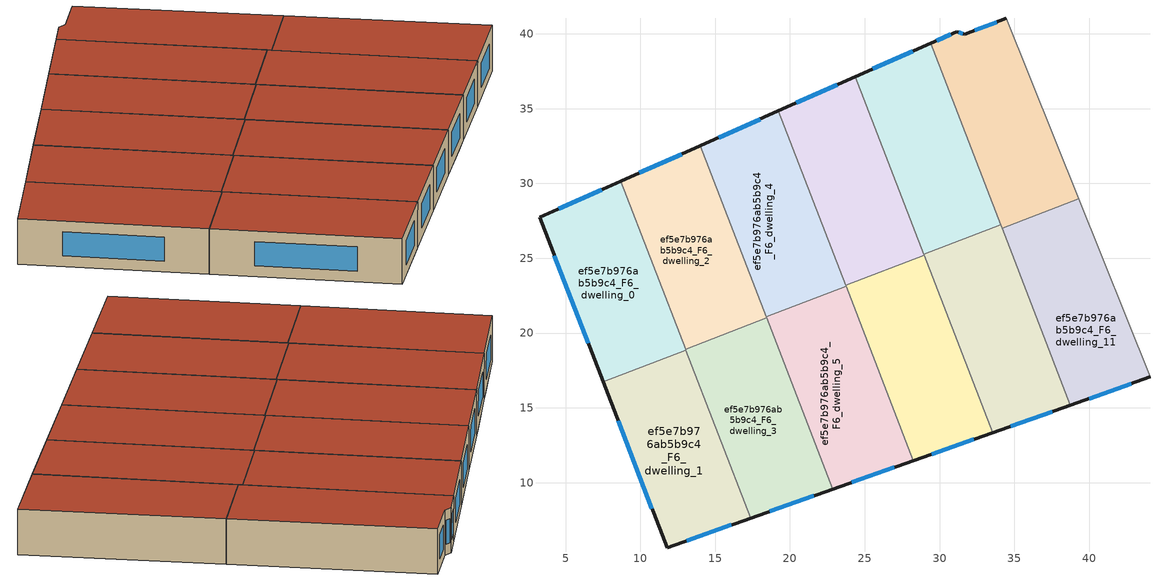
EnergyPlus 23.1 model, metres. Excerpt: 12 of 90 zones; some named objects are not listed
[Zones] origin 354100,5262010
ef5e7b976ab5b9c4_F6_dwelling_0
 floor to ef5e7b976ab5b9c4_F5_dwelling_0 (EU_floor_Construction): 8.14,29.91 12.62,18.7 7.51,16.73 3.26,27.74 z18
 floor to ef5e7b976ab5b9c4_F5_dwelling_2 (EU_floor_Construction): 8.69,30.16 13.02,18.92 13.04,18.89 12.62,18.72 8.14,29.91 z18
 wall outside (EU_wall_Construction): 8.69,30.16 3.26,27.74 7.51,16.73 z18:21
 wall to ef5e7b976ab5b9c4_F6_dwelling_1 (EU_wall_Construction): 7.51,16.73 13.04,18.87 z18:21
 wall to ef5e7b976ab5b9c4_F6_dwelling_2 (EU_wall_Construction): 13.02,18.92 8.69,30.16 z18:21
 wall to ef5e7b976ab5b9c4_F6_dwelling_3 (EU_wall_Construction): 13.04,18.87 13.02,18.92 z18:21
 window (EU_Window_Construction): 4.26,25.16 6.51,19.32 / 7.41,29.59 4.53,28.31 z18.7:20.3
 roof outside (EU_roof_Construction): 13.04,18.87 8.69,30.16 3.26,27.74 7.51,16.73 z21
ef5e7b976ab5b9c4_F6_dwelling_1
 floor to ef5e7b976ab5b9c4_F5_dwelling_1 (EU_floor_Construction): 12.67,18.58 17.09,7.53 11.78,5.66 7.58,16.55 z18
 floor to ef5e7b976ab5b9c4_F5_dwelling_0 (EU_floor_Construction): 12.62,18.7 12.67,18.58 7.58,16.55 7.51,16.73 z18
 floor to ef5e7b976ab5b9c4_F5_dwelling_3 (EU_floor_Construction): 13.04,18.86 17.38,7.63 17.09,7.53 12.62,18.7 z18
 wall outside (EU_wall_Construction): 7.51,16.73 11.78,5.66 17.38,7.63 z18:21
 wall to ef5e7b976ab5b9c4_F6_dwelling_3 (EU_wall_Construction): 17.38,7.63 13.04,18.87 z18:21
 window (EU_Window_Construction): 8.51,14.13 10.78,8.26 / 13.1,6.12 16.06,7.17 z18.7:20.3
 roof outside (EU_roof_Construction): 17.38,7.63 13.04,18.87 7.51,16.73 11.78,5.66 z21
ef5e7b976ab5b9c4_F6_dwelling_10
 floor to ef5e7b976ab5b9c4_F5_dwelling_10 (EU_floor_Construction): 32.1,40.13 36.82,28.34 34.09,27.25 29.41,39.37 31.15,40.15 31.69,39.98 z18
 floor to ef5e7b976ab5b9c4_F5_dwelling_11 (EU_floor_Construction): 34.47,41.03 39.3,28.97 34.19,27 34.09,27.25 36.82,28.34 32.1,40.13 z18
 wall outside (EU_wall_Construction): 34.47,41.03 31.69,39.98 31.15,40.15 29.41,39.37 z18:21
 wall adiabatic (EU_wall_Construction): 39.3,28.97 34.47,41.03 z18:21
 wall to ef5e7b976ab5b9c4_F6_dwelling_11 (EU_wall_Construction): 34.19,27 39.3,28.97 z18:21
 wall to ef5e7b976ab5b9c4_F6_dwelling_8 (EU_wall_Construction): 29.41,39.37 34.09,27.25 z18:21
 wall to ef5e7b976ab5b9c4_F6_dwelling_9 (EU_wall_Construction): 34.09,27.25 34.19,27 z18:21
 window (EU_Window_Construction): 31.57,40.02 31.28,40.11 / 33.82,40.78 32.34,40.23 / 30.74,39.97 29.82,39.55 z18.7:20.3
 roof outside (EU_roof_Construction): 39.3,28.97 34.47,41.03 31.69,39.98 31.15,40.15 29.41,39.37 34.19,27 z21
ef5e7b976ab5b9c4_F6_dwelling_11
 floor to ef5e7b976ab5b9c4_F5_dwelling_12 (EU_floor_Construction): 40.81,25.21 44.07,17.06 38.74,15.18 35.67,23.15 z18
 floor adiabatic (EU_floor_Construction): 39.3,28.97 40.81,25.21 35.67,23.15 34.19,27 z18
 wall outside (EU_wall_Construction): 38.74,15.18 44.07,17.06 z18:21
 wall adiabatic (EU_wall_Construction): 44.07,17.06 39.3,28.97 z18:21
 wall to ef5e7b976ab5b9c4_F6_dwelling_9 (EU_wall_Construction): 34.19,27 38.74,15.18 z18:21
 window (EU_Window_Construction): 39.99,15.62 42.82,16.62 z18.7:20.3
 roof outside (EU_roof_Construction): 44.07,17.06 39.3,28.97 34.19,27 38.74,15.18 z21
ef5e7b976ab5b9c4_F6_dwelling_2
 floor to ef5e7b976ab5b9c4_F5_dwelling_2 (EU_floor_Construction): 13.06,32.1 17.61,20.72 16.16,20.14 13.02,18.92 8.69,30.16 z18
 floor to ef5e7b976ab5b9c4_F5_dwelling_4 (EU_floor_Construction): 14.01,32.52 18.44,21.04 17.61,20.72 13.06,32.1 z18
 floor to ef5e7b976ab5b9c4_F5_dwelling_5 (EU_floor_Construction): 18.44,21.04 18.45,21.02 17.62,20.7 17.61,20.71 z18
 wall outside (EU_wall_Construction): 14.01,32.52 8.69,30.16 z18:21
 wall to ef5e7b976ab5b9c4_F6_dwelling_3 (EU_wall_Construction): 13.02,18.92 18.45,21.02 z18:21
 wall to ef5e7b976ab5b9c4_F6_dwelling_4 (EU_wall_Construction): 18.43,21.08 14.01,32.52 z18:21
 wall to ef5e7b976ab5b9c4_F6_dwelling_5 (EU_wall_Construction): 18.45,21.02 18.43,21.08 z18:21
 window (EU_Window_Construction): 12.76,31.97 9.94,30.71 z18.7:20.3
 roof outside (EU_roof_Construction): 18.45,21.02 14.01,32.52 8.69,30.16 13.02,18.92 z21
ef5e7b976ab5b9c4_F6_dwelling_3
 floor to ef5e7b976ab5b9c4_F5_dwelling_3 (EU_floor_Construction): 17.62,20.7 22.17,9.33 17.38,7.63 13.04,18.89 16.16,20.14 z18
 floor adiabatic (EU_floor_Construction): 18.45,21.02 22.86,9.57 22.17,9.33 17.62,20.7 z18
 floor to ef5e7b976ab5b9c4_F5_dwelling_2 (EU_floor_Construction): 16.16,20.14 13.04,18.89 13.02,18.92 z18
 wall outside (EU_wall_Construction): 17.38,7.63 22.86,9.57 z18:21
 wall to ef5e7b976ab5b9c4_F6_dwelling_5 (EU_wall_Construction): 22.86,9.57 18.45,21.02 z18:21
 window (EU_Window_Construction): 18.67,8.09 21.58,9.12 z18.7:20.3
 roof outside (EU_roof_Construction): 22.86,9.57 18.45,21.02 13.02,18.92 17.38,7.63 z21
ef5e7b976ab5b9c4_F6_dwelling_4
 floor to ef5e7b976ab5b9c4_F5_dwelling_4 (EU_floor_Construction): 17.9,34.25 22.53,22.67 21.36,22.21 18.43,21.08 14.01,32.52 z18
 floor to ef5e7b976ab5b9c4_F5_dwelling_6 (EU_floor_Construction): 19.23,34.85 23.75,23.15 22.53,22.67 17.9,34.25 z18
 floor to ef5e7b976ab5b9c4_F5_dwelling_7 (EU_floor_Construction): 23.74,23.15 23.75,23.13 22.53,22.66 z18
 wall outside (EU_wall_Construction): 19.23,34.85 14.01,32.52 z18:21
 wall to ef5e7b976ab5b9c4_F6_dwelling_5 (EU_wall_Construction): 18.43,21.08 23.75,23.13 z18:21
 wall to ef5e7b976ab5b9c4_F6_dwelling_6 (EU_wall_Construction): 23.73,23.19 19.23,34.85 z18:21
 wall to ef5e7b976ab5b9c4_F6_dwelling_7 (EU_wall_Construction): 23.75,23.13 23.73,23.19 z18:21
 window (EU_Window_Construction): 18.01,34.3 15.23,33.07 z18.7:20.3
 roof outside (EU_roof_Construction): 23.75,23.13 19.23,34.85 14.01,32.52 18.43,21.08 z21
ef5e7b976ab5b9c4_F6_dwelling_5
 floor to ef5e7b976ab5b9c4_F5_dwelling_5 (EU_floor_Construction): 22.53,22.66 27.16,11.09 22.86,9.57 18.44,21.04 21.36,22.21 z18
 floor to ef5e7b976ab5b9c4_F5_dwelling_7 (EU_floor_Construction): 23.75,23.13 28.25,11.48 27.16,11.09 22.53,22.66 z18
 floor to ef5e7b976ab5b9c4_F5_dwelling_4 (EU_floor_Construction): 21.36,22.21 18.44,21.04 18.43,21.08 z18
 wall outside (EU_wall_Construction): 22.86,9.57 28.25,11.48 z18:21
 wall to ef5e7b976ab5b9c4_F6_dwelling_7 (EU_wall_Construction): 28.25,11.48 23.75,23.13 z18:21
 window (EU_Window_Construction): 24.13,10.02 26.99,11.03 z18.7:20.3
 roof outside (EU_roof_Construction): 28.25,11.48 23.75,23.13 18.43,21.08 22.86,9.57 z21
ef5e7b976ab5b9c4_F6_dwelling_6
 floor outside (EU_floor_Construction): 28.96,25.23 28.97,25.21 28.96,25.23 27.36,24.59 28.96,25.21 26.64,24.31 27.36,24.6 z18
 floor to ef5e7b976ab5b9c4_F5_dwelling_6 (EU_floor_Construction): 22.65,36.37 27.36,24.6 26.64,24.31 23.73,23.19 19.23,34.85 z18
 floor to ef5e7b976ab5b9c4_F5_dwelling_8 (EU_floor_Construction): 24.36,37.13 28.94,25.26 28.96,25.23 27.36,24.6 22.65,36.37 z18
 floor to ef5e7b976ab5b9c4_F5_dwelling_9 (EU_floor_Construction): 28.96,25.23 28.96,25.21 27.36,24.59 z18
 wall outside (EU_wall_Construction): 24.36,37.13 19.23,34.85 z18:21
 wall to ef5e7b976ab5b9c4_F6_dwelling_7 (EU_wall_Construction): 23.73,23.19 28.97,25.21 z18:21
 wall to ef5e7b976ab5b9c4_F6_dwelling_8 (EU_wall_Construction): 28.94,25.26 24.36,37.13 z18:21
 wall to ef5e7b976ab5b9c4_F6_dwelling_9 (EU_wall_Construction): 28.96,25.21 28.94,25.26 z18:21
 window (EU_Window_Construction): 23.16,36.59 20.44,35.38 z18.7:20.3
 roof outside (EU_roof_Construction): 28.97,25.21 24.36,37.13 19.23,34.85 23.73,23.19 z21
ef5e7b976ab5b9c4_F6_dwelling_7
 floor to ef5e7b976ab5b9c4_F5_dwelling_7 (EU_floor_Construction): 27.36,24.59 32.07,12.83 28.25,11.48 23.74,23.15 26.64,24.31 z18
 floor adiabatic (EU_floor_Construction): 28.96,25.21 33.54,13.35 32.07,12.83 27.36,24.59 z18
 floor to ef5e7b976ab5b9c4_F5_dwelling_6 (EU_floor_Construction): 26.64,24.31 23.75,23.15 23.73,23.19 z18
 wall outside (EU_wall_Construction): 28.25,11.48 33.54,13.34 z18:21
 wall to ef5e7b976ab5b9c4_F6_dwelling_9 (EU_wall_Construction): 33.54,13.34 28.97,25.21 z18:21
 window (EU_Window_Construction): 29.49,11.91 32.3,12.91 z18.7:20.3
 roof outside (EU_roof_Construction): 33.54,13.34 28.97,25.21 23.73,23.19 28.25,11.48 z21
ef5e7b976ab5b9c4_F6_dwelling_8
 floor to ef5e7b976ab5b9c4_F5_dwelling_8 (EU_floor_Construction): 27.34,38.45 32.12,26.49 31.76,26.35 28.94,25.26 24.36,37.13 z18
 floor to ef5e7b976ab5b9c4_F5_dwelling_10 (EU_floor_Construction): 29.41,39.37 34.09,27.25 32.12,26.49 27.34,38.45 z18
 wall outside (EU_wall_Construction): 29.41,39.37 24.36,37.13 z18:21
 wall to ef5e7b976ab5b9c4_F6_dwelling_9 (EU_wall_Construction): 28.94,25.26 34.09,27.25 z18:21
 window (EU_Window_Construction): 28.22,38.85 25.55,37.65 z18.7:20.3
 roof outside (EU_roof_Construction): 34.09,27.25 29.41,39.37 24.36,37.13 28.94,25.26 z21
ef5e7b976ab5b9c4_F6_dwelling_9
 floor to ef5e7b976ab5b9c4_F5_dwelling_9 (EU_floor_Construction): 32.12,26.49 36.9,14.53 33.54,13.35 28.96,25.23 31.76,26.35 z18
 floor to ef5e7b976ab5b9c4_F5_dwelling_8 (EU_floor_Construction): 31.76,26.35 28.96,25.23 28.94,25.26 z18
 floor to ef5e7b976ab5b9c4_F5_dwelling_10 (EU_floor_Construction): 34.09,27.25 32.13,26.46 32.12,26.49 z18
 floor adiabatic (EU_floor_Construction): 34.09,27.25 38.74,15.18 33.54,13.34 28.94,25.26 28.96,25.23 33.54,13.35 36.9,14.53 32.13,26.46 z18
 wall outside (EU_wall_Construction): 33.54,13.34 38.74,15.18 z18:21
 window (EU_Window_Construction): 34.76,13.78 37.52,14.75 z18.7:20.3
 roof outside (EU_roof_Construction): 38.74,15.18 34.09,27.25 28.94,25.26 33.54,13.34 z21
[Building]
EU S2 Campaign: North Axis=0; Terrain=City; Solar Distribution=FullExterior
[Site:Location]
Budapest.Ferenc.Liszt.Intl.AP: Latitude=47.437; Longitude=19.256; Time Zone=1; Elevation=185
[SizingPeriod:WeatherFileDays]
AnnualSizingPeriod: Begin Month=1; Begin Day of Month=1; End Month=12; End Day of Month=31; Day of Week for Start Day=Monday; Use Weather File Daylight Saving Period=No; Use Weather File Rain and Snow Indicators=No
[MATERIAL]
EU_InternalMass_Material: Roughness=MediumRough; Thickness=0.1; Conductivity=1; Density=1800; Specific Heat=900; Thermal Absorptance=0.9; Solar Absorptance=0.7; Visible Absorptance=0.7
[MATERIAL:NOMASS] Roughness=MediumRough; Thermal Absorptance=0.9; Solar Absorptance=0.7; Visible Absorptance=0.7
Name | Thermal Resistance
EU_wall_NoMass | 0.832559
EU_roof_NoMass | 1.39638
EU_floor_NoMass | 0.872794
[WINDOWMATERIAL:SIMPLEGLAZINGSYSTEM]
EU_Window_SimpleGlazing: UFactor=2.79869; Solar Heat Gain Coefficient=0.75; Visible Transmittance=0.75
[CONSTRUCTION]
EU_wall_Construction: EU_wall_NoMass
EU_roof_Construction: EU_roof_NoMass
EU_floor_Construction: EU_floor_NoMass
EU_Window_Construction: EU_Window_SimpleGlazing
EU_InternalMass_Construction: EU_InternalMass_Material
[ZONE] Type=1; Multiplier=1; Ceiling Height=autocalculate; Floor Area=autocalculate; Part of Total Floor Area=Yes
Name | Volume
ef5e7b976ab5b9c4_F6_dwelling_0 | 212.667
ef5e7b976ab5b9c4_F6_dwelling_1 | 212.662
ef5e7b976ab5b9c4_F6_dwelling_10 | 212.645
ef5e7b976ab5b9c4_F6_dwelling_11; ef5e7b976ab5b9c4_F6_dwelling_5 | 212.648
ef5e7b976ab5b9c4_F6_dwelling_2 | 212.658
ef5e7b976ab5b9c4_F6_dwelling_3; ef5e7b976ab5b9c4_F6_dwelling_7 | 212.651
ef5e7b976ab5b9c4_F6_dwelling_4; ef5e7b976ab5b9c4_F6_dwelling_9 | 212.672
ef5e7b976ab5b9c4_F6_dwelling_6 | 212.646
ef5e7b976ab5b9c4_F6_dwelling_8 | 212.663
[INTERNALMASS] Construction=EU_InternalMass_Construction
Name | Zone or ZoneList | Surface Area
ef5e7b976ab5b9c4_F6_dwelling_0_EU_InternalMass | ef5e7b976ab5b9c4_F6_dwelling_0 | 70.8877
ef5e7b976ab5b9c4_F6_dwelling_1_EU_InternalMass | ef5e7b976ab5b9c4_F6_dwelling_1 | 70.8871
ef5e7b976ab5b9c4_F6_dwelling_2_EU_InternalMass | ef5e7b976ab5b9c4_F6_dwelling_2 | 70.8851
ef5e7b976ab5b9c4_F6_dwelling_3_EU_InternalMass | ef5e7b976ab5b9c4_F6_dwelling_3 | 70.8835
ef5e7b976ab5b9c4_F6_dwelling_4_EU_InternalMass | ef5e7b976ab5b9c4_F6_dwelling_4 | 70.8889
ef5e7b976ab5b9c4_F6_dwelling_5_EU_InternalMass | ef5e7b976ab5b9c4_F6_dwelling_5 | 70.885
ef5e7b976ab5b9c4_F6_dwelling_6_EU_InternalMass | ef5e7b976ab5b9c4_F6_dwelling_6 | 70.8824
ef5e7b976ab5b9c4_F6_dwelling_7_EU_InternalMass | ef5e7b976ab5b9c4_F6_dwelling_7 | 70.885
ef5e7b976ab5b9c4_F6_dwelling_8_EU_InternalMass | ef5e7b976ab5b9c4_F6_dwelling_8 | 70.8881
ef5e7b976ab5b9c4_F6_dwelling_9_EU_InternalMass | ef5e7b976ab5b9c4_F6_dwelling_9 | 70.8892
ef5e7b976ab5b9c4_F6_dwelling_10_EU_InternalMass | ef5e7b976ab5b9c4_F6_dwelling_10 | 70.8811
ef5e7b976ab5b9c4_F6_dwelling_11_EU_InternalMass | ef5e7b976ab5b9c4_F6_dwelling_11 | 70.881
[OTHEREQUIPMENT] Fuel Type=Electricity; Design Level Calculation Method=Watts/Area; Power per Zone Floor Area=1; Fraction Latent=0; Fraction Radiant=0; Fraction Lost=0; Carbon Dioxide Generation Rate=0; EndUse Subcategory=EU_Step8_InternalGains
Name | Zone or ZoneList or Space or SpaceList | Schedule
EU_Step8_InternalGain_ef5e7b976ab5b9c4_F6_dwelling_0_f000 | ef5e7b976ab5b9c4_F6_dwelling_0 | EU_Step8_GainSchedule_ef5e7b976ab5b9c4_F6_dwelling_0_f000
EU_Step8_InternalGain_ef5e7b976ab5b9c4_F6_dwelling_1_f000 | ef5e7b976ab5b9c4_F6_dwelling_1 | EU_Step8_GainSchedule_ef5e7b976ab5b9c4_F6_dwelling_1_f000
EU_Step8_InternalGain_ef5e7b976ab5b9c4_F6_dwelling_2_f000 | ef5e7b976ab5b9c4_F6_dwelling_2 | EU_Step8_GainSchedule_ef5e7b976ab5b9c4_F6_dwelling_2_f000
EU_Step8_InternalGain_ef5e7b976ab5b9c4_F6_dwelling_3_f000 | ef5e7b976ab5b9c4_F6_dwelling_3 | EU_Step8_GainSchedule_ef5e7b976ab5b9c4_F6_dwelling_3_f000
EU_Step8_InternalGain_ef5e7b976ab5b9c4_F6_dwelling_4_f000 | ef5e7b976ab5b9c4_F6_dwelling_4 | EU_Step8_GainSchedule_ef5e7b976ab5b9c4_F6_dwelling_4_f000
EU_Step8_InternalGain_ef5e7b976ab5b9c4_F6_dwelling_5_f000 | ef5e7b976ab5b9c4_F6_dwelling_5 | EU_Step8_GainSchedule_ef5e7b976ab5b9c4_F6_dwelling_5_f000
EU_Step8_InternalGain_ef5e7b976ab5b9c4_F6_dwelling_6_f000 | ef5e7b976ab5b9c4_F6_dwelling_6 | EU_Step8_GainSchedule_ef5e7b976ab5b9c4_F6_dwelling_6_f000
EU_Step8_InternalGain_ef5e7b976ab5b9c4_F6_dwelling_7_f000 | ef5e7b976ab5b9c4_F6_dwelling_7 | EU_Step8_GainSchedule_ef5e7b976ab5b9c4_F6_dwelling_7_f000
EU_Step8_InternalGain_ef5e7b976ab5b9c4_F6_dwelling_8_f000 | ef5e7b976ab5b9c4_F6_dwelling_8 | EU_Step8_GainSchedule_ef5e7b976ab5b9c4_F6_dwelling_8_f000
EU_Step8_InternalGain_ef5e7b976ab5b9c4_F6_dwelling_9_f000 | ef5e7b976ab5b9c4_F6_dwelling_9 | EU_Step8_GainSchedule_ef5e7b976ab5b9c4_F6_dwelling_9_f000
EU_Step8_InternalGain_ef5e7b976ab5b9c4_F6_dwelling_10_f000 | ef5e7b976ab5b9c4_F6_dwelling_10 | EU_Step8_GainSchedule_ef5e7b976ab5b9c4_F6_dwelling_10_f000
EU_Step8_InternalGain_ef5e7b976ab5b9c4_F6_dwelling_11_f000 | ef5e7b976ab5b9c4_F6_dwelling_11 | EU_Step8_GainSchedule_ef5e7b976ab5b9c4_F6_dwelling_11_f000
[ZONEVENTILATION:DESIGNFLOWRATE] Schedule=EU_AlwaysOn; Design Flow Rate Calculation Method=AirChanges/Hour; Air Changes per Hour=0.475469; Ventilation Type=Natural; Fan Pressure Rise=0; Fan Total Efficiency=1; Constant Term Coefficient=1; Temperature Term Coefficient=0; Velocity Term Coefficient=0; Velocity Squared Term Coefficient=0; Minimum Indoor Temperature=-100; Maximum Indoor Temperature=100; Delta Temperature=-100; Minimum Outdoor Temperature=-100; Maximum Outdoor Temperature=100; Maximum Wind Speed=40
Name | Zone or ZoneList or Space or SpaceList
EU_ConstantAir_ef5e7b976ab5b9c4_F6_dwelling_0 | ef5e7b976ab5b9c4_F6_dwelling_0
EU_ConstantAir_ef5e7b976ab5b9c4_F6_dwelling_1 | ef5e7b976ab5b9c4_F6_dwelling_1
EU_ConstantAir_ef5e7b976ab5b9c4_F6_dwelling_2 | ef5e7b976ab5b9c4_F6_dwelling_2
EU_ConstantAir_ef5e7b976ab5b9c4_F6_dwelling_3 | ef5e7b976ab5b9c4_F6_dwelling_3
EU_ConstantAir_ef5e7b976ab5b9c4_F6_dwelling_4 | ef5e7b976ab5b9c4_F6_dwelling_4
EU_ConstantAir_ef5e7b976ab5b9c4_F6_dwelling_5 | ef5e7b976ab5b9c4_F6_dwelling_5
EU_ConstantAir_ef5e7b976ab5b9c4_F6_dwelling_6 | ef5e7b976ab5b9c4_F6_dwelling_6
EU_ConstantAir_ef5e7b976ab5b9c4_F6_dwelling_7 | ef5e7b976ab5b9c4_F6_dwelling_7
EU_ConstantAir_ef5e7b976ab5b9c4_F6_dwelling_8 | ef5e7b976ab5b9c4_F6_dwelling_8
EU_ConstantAir_ef5e7b976ab5b9c4_F6_dwelling_9 | ef5e7b976ab5b9c4_F6_dwelling_9
EU_ConstantAir_ef5e7b976ab5b9c4_F6_dwelling_10 | ef5e7b976ab5b9c4_F6_dwelling_10
EU_ConstantAir_ef5e7b976ab5b9c4_F6_dwelling_11 | ef5e7b976ab5b9c4_F6_dwelling_11
[HVACTEMPLATE:ZONE:IDEALLOADSAIRSYSTEM] System Availability Schedule=EU_AlwaysOn; Maximum Heating Supply Air Temperature=50; Minimum Cooling Supply Air Temperature=13; Maximum Heating Supply Air Humidity Ratio=0.0156; Minimum Cooling Supply Air Humidity Ratio=0.0077; Heating Limit=NoLimit; Cooling Limit=NoLimit; Heating Availability Schedule=EU_AlwaysOn; Cooling Availability Schedule=EU_CoolingOff; Dehumidification Control Type=ConstantSensibleHeatRatio; Cooling Sensible Heat Ratio=0.7; Dehumidification Setpoint=60; Humidification Control Type=None; Humidification Setpoint=30; Outdoor Air Method=None; Outdoor Air Flow Rate per Person=0.00944; Outdoor Air Flow Rate per Zone Floor Area=0; Outdoor Air Flow Rate per Zone=0; Demand Controlled Ventilation Type=None; Outdoor Air Economizer Type=NoEconomizer; Heat Recovery Type=None; Sensible Heat Recovery Effectiveness=0.7; Latent Heat Recovery Effectiveness=0.65
Name | Template Thermostat
ef5e7b976ab5b9c4_F6_dwelling_0 | EU_HeatOnly_ef5e7b976ab5b9c4_F6_dwelling_0
ef5e7b976ab5b9c4_F6_dwelling_1 | EU_HeatOnly_ef5e7b976ab5b9c4_F6_dwelling_1
ef5e7b976ab5b9c4_F6_dwelling_2 | EU_HeatOnly_ef5e7b976ab5b9c4_F6_dwelling_2
ef5e7b976ab5b9c4_F6_dwelling_3 | EU_HeatOnly_ef5e7b976ab5b9c4_F6_dwelling_3
ef5e7b976ab5b9c4_F6_dwelling_4 | EU_HeatOnly_ef5e7b976ab5b9c4_F6_dwelling_4
ef5e7b976ab5b9c4_F6_dwelling_5 | EU_HeatOnly_ef5e7b976ab5b9c4_F6_dwelling_5
ef5e7b976ab5b9c4_F6_dwelling_6 | EU_HeatOnly_ef5e7b976ab5b9c4_F6_dwelling_6
ef5e7b976ab5b9c4_F6_dwelling_7 | EU_HeatOnly_ef5e7b976ab5b9c4_F6_dwelling_7
ef5e7b976ab5b9c4_F6_dwelling_8 | EU_HeatOnly_ef5e7b976ab5b9c4_F6_dwelling_8
ef5e7b976ab5b9c4_F6_dwelling_9 | EU_HeatOnly_ef5e7b976ab5b9c4_F6_dwelling_9
ef5e7b976ab5b9c4_F6_dwelling_10 | EU_HeatOnly_ef5e7b976ab5b9c4_F6_dwelling_10
ef5e7b976ab5b9c4_F6_dwelling_11 | EU_HeatOnly_ef5e7b976ab5b9c4_F6_dwelling_11
[SIZING:ZONE] Zone Cooling Design Supply Air Temperature Input Method=SupplyAirTemperature; Zone Cooling Design Supply Air Temperature=13; Zone Heating Design Supply Air Temperature Input Method=SupplyAirTemperature; Zone Heating Design Supply Air Temperature=50; Zone Cooling Design Supply Air Humidity Ratio=0.008; Zone Heating Design Supply Air Humidity Ratio=0.008; Cooling Design Air Flow Method=DesignDay; Cooling Design Air Flow Rate=0; Cooling Minimum Air Flow per Zone Floor Area=0.000762; Cooling Minimum Air Flow=0; Cooling Minimum Air Flow Fraction=0.2; Heating Design Air Flow Method=DesignDay; Heating Design Air Flow Rate=0; Heating Maximum Air Flow per Zone Floor Area=0.002032; Heating Maximum Air Flow=0.141576; Heating Maximum Air Flow Fraction=0.3; Account for Dedicated Outdoor Air System=No; Dedicated Outdoor Air System Control Strategy=NeutralSupplyAir; Dedicated Outdoor Air Low Setpoint Temperature for Design=autosize; Dedicated Outdoor Air High Setpoint Temperature for Design=autosize; Zone Load Sizing Method=Sensible Load Only No Latent Load; Zone Latent Cooling Design Supply Air Humidity Ratio Input Method=HumidityRatioDifference; Zone Cooling Design Supply Air Humidity Ratio Difference=0.005; Zone Latent Heating Design Supply Air Humidity Ratio Input Method=HumidityRatioDifference; Zone Humidification Design Supply Air Humidity Ratio Difference=0.005
ef5e7b976ab5b9c4_F6_dwelling_0; ef5e7b976ab5b9c4_F6_dwelling_1; ef5e7b976ab5b9c4_F6_dwelling_2; ef5e7b976ab5b9c4_F6_dwelling_3; ef5e7b976ab5b9c4_F6_dwelling_4; ef5e7b976ab5b9c4_F6_dwelling_5; ef5e7b976ab5b9c4_F6_dwelling_6; ef5e7b976ab5b9c4_F6_dwelling_7; ef5e7b976ab5b9c4_F6_dwelling_8; ef5e7b976ab5b9c4_F6_dwelling_9; ef5e7b976ab5b9c4_F6_dwelling_10; ef5e7b976ab5b9c4_F6_dwelling_11
[SCHEDULE:CONSTANT]
Name | Hourly Value
EU_AlwaysOn | 1
EU_CoolingOff | 0
[SCHEDULE:FILE] Column Number=1; Rows to Skip at Top=0; Number of Hours of Data=8760; Column Separator=Comma; Interpolate to Timestep=No; Minutes per Item=60; Adjust Schedule for Daylight Savings=Yes
Name | File
EU_Step8_GainSchedule_ef5e7b976ab5b9c4_F6_dwelling_0_f000 | ../../schedules/ef5e7b976ab5b9c4/ef5e7b976ab5b9c4_F6_dwelling_0_f000_gain.csv
EU_Step8_GainSchedule_ef5e7b976ab5b9c4_F6_dwelling_1_f000 | ../../schedules/ef5e7b976ab5b9c4/ef5e7b976ab5b9c4_F6_dwelling_1_f000_gain.csv
EU_Step8_GainSchedule_ef5e7b976ab5b9c4_F6_dwelling_2_f000 | ../../schedules/ef5e7b976ab5b9c4/ef5e7b976ab5b9c4_F6_dwelling_2_f000_gain.csv
EU_Step8_GainSchedule_ef5e7b976ab5b9c4_F6_dwelling_3_f000 | ../../schedules/ef5e7b976ab5b9c4/ef5e7b976ab5b9c4_F6_dwelling_3_f000_gain.csv
EU_Step8_GainSchedule_ef5e7b976ab5b9c4_F6_dwelling_4_f000 | ../../schedules/ef5e7b976ab5b9c4/ef5e7b976ab5b9c4_F6_dwelling_4_f000_gain.csv
EU_Step8_GainSchedule_ef5e7b976ab5b9c4_F6_dwelling_5_f000 | ../../schedules/ef5e7b976ab5b9c4/ef5e7b976ab5b9c4_F6_dwelling_5_f000_gain.csv
EU_Step8_GainSchedule_ef5e7b976ab5b9c4_F6_dwelling_6_f000 | ../../schedules/ef5e7b976ab5b9c4/ef5e7b976ab5b9c4_F6_dwelling_6_f000_gain.csv
EU_Step8_GainSchedule_ef5e7b976ab5b9c4_F6_dwelling_7_f000 | ../../schedules/ef5e7b976ab5b9c4/ef5e7b976ab5b9c4_F6_dwelling_7_f000_gain.csv
EU_Step8_GainSchedule_ef5e7b976ab5b9c4_F6_dwelling_8_f000 | ../../schedules/ef5e7b976ab5b9c4/ef5e7b976ab5b9c4_F6_dwelling_8_f000_gain.csv
EU_Step8_GainSchedule_ef5e7b976ab5b9c4_F6_dwelling_9_f000 | ../../schedules/ef5e7b976ab5b9c4/ef5e7b976ab5b9c4_F6_dwelling_9_f000_gain.csv
EU_Step8_GainSchedule_ef5e7b976ab5b9c4_F6_dwelling_10_f000 | ../../schedules/ef5e7b976ab5b9c4/ef5e7b976ab5b9c4_F6_dwelling_10_f000_gain.csv
EU_Step8_GainSchedule_ef5e7b976ab5b9c4_F6_dwelling_11_f000 | ../../schedules/ef5e7b976ab5b9c4/ef5e7b976ab5b9c4_F6_dwelling_11_f000_gain.csv
